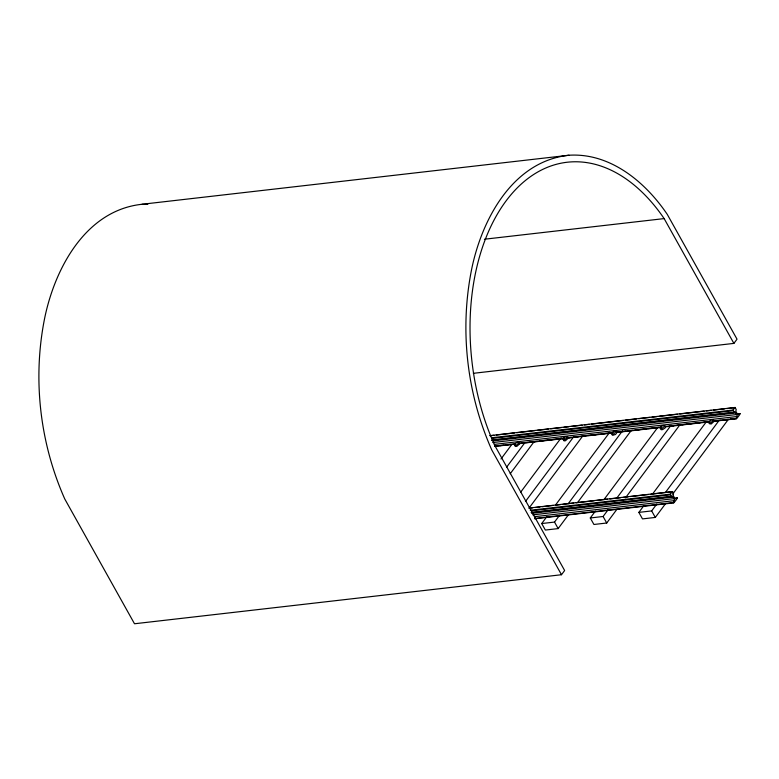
<?xml version="1.0" encoding="UTF-8"?>
<svg xmlns="http://www.w3.org/2000/svg" width="779" height="779" viewBox="0 0 779 779"><rect width="100%" height="100%" fill="white"/><g stroke="black" fill="none" stroke-linecap="round" stroke-linejoin="round"><path stroke-width="1.17" d="M515.289 445.043L514.958 445.987L515.571 446.474L516.886 446.328L519.885 443.611M563.86 439.463L563.529 440.408L564.142 440.895L565.457 440.748L568.456 438.032M612.43 433.893L612.099 434.828L612.713 435.325L615.556 434.439L617.026 432.452L616.413 431.965M661.001 428.314L660.67 429.258L661.283 429.745L662.598 429.589L665.266 427.817L665.597 426.882L664.984 426.386M714.168 421.303L711.169 424.01L709.241 423.679M670.349 494.159L671.566 496.515A1.685 1.052 83.4 0 1 673.202 497.08L674.078 498.648A2.123 1.324 83.4 0 1 674.419 500.634C670.515 507.772 680.992 494.305 675.792 498.784A2.123 1.324 83.4 0 1 674.575 497.976L673.708 496.408A1.685 1.052 83.4 0 1 673.572 493.828L672.394 491.51L670.349 494.159L530.275 510.245M733.039 410.036L734.256 412.393A1.685 1.052 83.4 0 1 735.892 412.967L736.768 414.525A2.123 1.324 83.4 0 1 737.109 416.512C733.195 423.64 743.702 410.231 738.482 414.662A2.123 1.324 83.4 0 1 737.265 413.853L736.389 412.295A1.685 1.052 83.4 0 1 736.262 409.705L735.084 407.388L733.039 410.036L491.53 437.779M500.985 458.997L511.832 444.439M506.564 467.234L524.647 442.969M510.206 473.739L534.073 441.712M520.625 492.24L561.133 437.886M525.474 501.452L573.217 437.389M529.116 507.957L582.643 436.133M568.281 514.997L558.154 528.59L545.349 530.061L541.707 523.546L546.77 516.75M555.456 505.104L609.704 432.306M541.707 523.546L554.521 522.076L559.585 515.279M568.261 503.633L622.509 430.836M577.687 502.377L631.214 430.553M616.851 509.417L606.724 523.011L593.919 524.481L590.278 517.967L595.341 511.18M604.027 499.524L657.554 427.7M590.278 517.967L603.092 516.496L608.156 509.7M616.832 498.054L671.079 425.256M733.896 343.393L737.031 339.186L667.282 214.391C645.372 182.023 610.317 152.665 569.021 155.235L142.021 204.273C85.933 210.252 55.085 267.908 44.744 317.774C32.465 378.302 39.71 442.54 64.754 498.959L134.504 623.765L561.503 574.727L564.639 570.52L494.889 445.724A187.223 117.288 83.4 0 1 506.126 200.846A187.223 117.288 83.4 0 1 664.146 218.597L733.896 343.393L473.359 373.316M625.537 497.771L679.785 424.974M665.422 503.847L655.295 517.431L642.49 518.902L638.848 512.387L643.912 505.6M652.598 493.954L706.125 422.121M638.848 512.387L651.663 510.917L656.726 504.13M665.402 492.484L718.929 420.65M672.657 494.139L728.355 419.404M569.021 155.235C512.923 161.214 482.084 218.87 471.743 268.736C459.464 329.264 466.699 393.502 491.753 449.921L561.503 574.727M484.421 239.231L664.146 218.597M489.796 435.646L734.928 407.495M490.273 435.743L493.896 435.325M496.311 435.052L514.432 432.968M516.847 432.696L534.959 430.612M537.374 430.339L548.241 429.093M550.656 428.81L561.523 427.564M563.938 427.281L568.767 426.726M571.182 426.454L582.049 425.207M584.464 424.925L589.294 424.37M591.709 424.097L623.112 420.494M625.527 420.212L636.394 418.966M638.809 418.683L649.676 417.437M652.091 417.164L656.921 416.609M659.336 416.327L677.448 414.253M679.863 413.97L704.021 411.195M706.436 410.923L711.266 410.367M713.681 410.085L724.548 408.839M726.963 408.566L735.415 407.592M491.52 438.528L733.029 410.786M492.416 440.135L733.935 412.403M491.491 440.33L734.256 412.393M493.165 440.836L735.892 412.967M736.194 414.038L739.816 413.62M736.389 414.097L740.05 413.776M492.834 442.54L736.768 414.525M494.383 444.39L737.109 416.512M494.743 446.143L515.27 443.787M518.892 443.368L564.775 438.1M567.19 437.827L613.083 432.559M616.705 432.141L661.381 427.009M665.003 426.59L709.688 421.458M713.311 421.049L736.252 418.411M495.152 446.201L497.567 445.929M499.982 445.646L503.604 445.237M506.019 444.955L510.849 444.4M519.301 443.426L524.131 442.871M526.546 442.599L531.375 442.044M533.79 441.761L537.413 441.352M539.828 441.07L557.939 438.996M560.364 438.713L563.986 438.295M568.816 437.74L571.231 437.467M573.646 437.194L578.476 436.639M580.891 436.357L585.72 435.802M588.135 435.529L591.758 435.11M594.173 434.828L599.002 434.273M601.417 434L612.284 432.754M617.114 432.199L619.529 431.917M621.944 431.644L625.566 431.225M627.981 430.953L632.811 430.397M635.226 430.115L646.093 428.869M648.508 428.596L653.338 428.041M655.752 427.759L659.375 427.34M669.044 426.23L673.874 425.675M676.289 425.402L679.911 424.983M682.326 424.711L687.156 424.156M689.571 423.873L700.438 422.627M702.853 422.354L707.683 421.799M713.72 421.108L720.964 420.271M723.379 419.998L728.209 419.443M730.624 419.16L736.661 418.469M494.743 446.435L515.279 444.079M518.902 443.67L563.762 438.587M567.2 438.119L612.07 433.046M616.715 432.433L661.575 427.359M665.013 426.882L709.883 421.809M713.321 421.342L736.447 418.761M529.749 507.986L672.248 491.617M529.019 508.22L532.651 507.801M535.066 507.528L539.896 506.973M542.311 506.691L553.178 505.444M555.593 505.162L560.422 504.607M562.837 504.334L573.704 503.088M576.119 502.806L594.231 500.731M596.646 500.449L607.513 499.203M609.928 498.93L620.795 497.674M623.21 497.401L628.04 496.846M630.464 496.564L648.576 494.49M650.991 494.207L672.725 491.715M531.473 510.858L670.339 494.908M531.161 512.611L671.245 496.525M531.444 512.66L671.517 496.574M531.921 513.312L673.202 497.08M673.699 498.219L677.321 497.8M532.787 514.87L674.078 498.648M534.336 516.72L674.419 500.634M534.696 518.483L673.562 502.533M534.706 518.775L673.757 502.883M142.021 204.273L147.757 204.39M651.663 510.917L655.295 517.431M603.092 516.496L606.724 523.011M554.521 522.076L558.154 528.59M514.685 443.962L514.354 444.906L514.968 445.393L516.282 445.237L519.281 442.53L517.344 442.19L514.685 443.962M563.256 438.382L562.925 439.327L563.538 439.814L564.853 439.658L567.852 436.951L565.914 436.61L563.256 438.382M611.827 432.803L611.496 433.747L612.109 434.234L613.424 434.088L616.423 431.371L614.485 431.03L611.827 432.803M660.397 427.223L660.066 428.168L661.994 428.508L664.993 425.792L663.065 425.461L660.397 427.223M708.968 421.643L708.637 422.588L709.25 423.075L710.565 422.929L713.564 420.212L711.636 419.881L708.968 421.643"/></g></svg>
